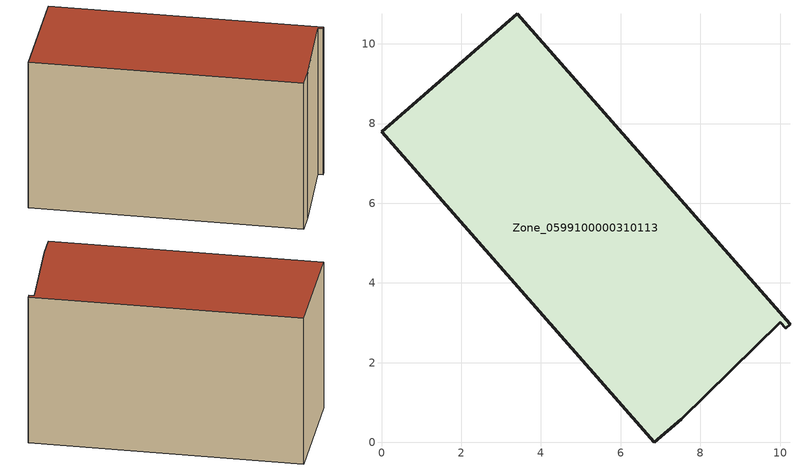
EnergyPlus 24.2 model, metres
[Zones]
Zone_0599100000310113
 floor ground (C_G): 0,7.8 3.4,10.76 10.25,2.96 10.14,2.86 10.01,3.01 7.52,0.58 6.85,0 z0
 wall outside (C_F): 3.4,10.76 0,7.8 6.85,0 7.52,0.58 10.01,3.01 10.14,2.86 10.25,2.96 3.4,10.76 z0:6.14
 roof outside (C_R): 10.01,3.01 10.14,2.86 10.25,2.96 3.4,10.76 0,7.8 6.85,0 7.52,0.58 z6.14
[BUILDING]
Pand.0599100000310113: North Axis=0; Terrain=City; Loads Convergence Tolerance Value=0.04; Temperature Convergence Tolerance Value=0.4; Solar Distribution=FullExterior; Maximum Number of Warmup Days=25; Minimum Number of Warmup Days=1
[Site:Location]
Rotterdam.The.Hague.AP_ZH_NLD Design_Conditions: Latitude=51.96; Longitude=4.45; Time Zone=1; Elevation=-4.5
[SITE:GROUNDTEMPERATURE:BUILDINGSURFACE]
18, 18, 18, 18, 18, 18, 18, 18, 18, 18, 18, 18
[MATERIAL] Thermal Absorptance=0.9; Solar Absorptance=0.7; Visible Absorptance=0.7
Name | Roughness | Thickness | Conductivity | Density | Specific Heat
G.TI.1946 | MediumSmooth | 0.15 | 1 | 540 | 1210
F.TI.1946 | Rough | 0.3 | 0.857143 | 1920 | 840
R.TI.1946 | MediumRough | 0.2 | 0.1 | 1500 | 1000
[CONSTRUCTION]
C_G: G.TI.1946
C_F: F.TI.1946
C_R: R.TI.1946
[ZONE]
Zone_0599100000310113: Type=1; Multiplier=1; Ceiling Height=Autocalculate; Volume=Autocalculate; Floor Area=autocalculate; Part of Total Floor Area=Yes
[ZONEINFILTRATION:DESIGNFLOWRATE]
Infil_Zone_0599100000310113: Zone or ZoneList or Space or SpaceList=Zone_0599100000310113; Schedule=AlwaysOn; Design Flow Rate Calculation Method=Flow/Area; Flow Rate per Floor Area=0.003; Constant Term Coefficient=1; Temperature Term Coefficient=0; Velocity Term Coefficient=0; Velocity Squared Term Coefficient=0
[HVACTEMPLATE:ZONE:IDEALLOADSAIRSYSTEM]
Zone_0599100000310113: Maximum Heating Supply Air Temperature=50; Minimum Cooling Supply Air Temperature=13; Maximum Heating Supply Air Humidity Ratio=0.0156; Minimum Cooling Supply Air Humidity Ratio=0.0077; Heating Limit=NoLimit; Cooling Limit=NoLimit; Dehumidification Control Type=ConstantSensibleHeatRatio; Cooling Sensible Heat Ratio=0.7; Dehumidification Setpoint=60; Humidification Control Type=None; Humidification Setpoint=30; Outdoor Air Method=None; Outdoor Air Flow Rate per Person=0.00944; Outdoor Air Flow Rate per Zone Floor Area=0; Outdoor Air Flow Rate per Zone=0; Demand Controlled Ventilation Type=None; Outdoor Air Economizer Type=NoEconomizer; Heat Recovery Type=None; Sensible Heat Recovery Effectiveness=0.7; Latent Heat Recovery Effectiveness=0.65
[ZONECONTROL:THERMOSTAT]
ThermostatControl_Zone_0599100000310113: Zone or ZoneList=Zone_0599100000310113; Control Type Schedule=DualSetpointControlType; Control 1=Thermostat_Zone_0599100000310113; Temperature Difference Between Cutout And Setpoint=0
[THERMOSTATSETPOINT:DUALSETPOINT]
Thermostat_Zone_0599100000310113: Heating Setpoint Temperature Schedule=HeatingSetpoint_Zone_0599100000310113; Cooling Setpoint Temperature Schedule=CoolingSetpoint_Zone_0599100000310113
[SCHEDULE:COMPACT]
HeatingSetpoint_Zone_0599100000310113: Through: 12/31, For: AllDays, Until: 24:00, 21
CoolingSetpoint_Zone_0599100000310113: Through: 12/31, For: AllDays, Until: 24:00, 24
DualSetpointControlType: Through: 12/31, For: AllDays, Until: 24:00, 4
AlwaysOn: Through: 12/31, For: AllDays, Until: 24:00, 1
